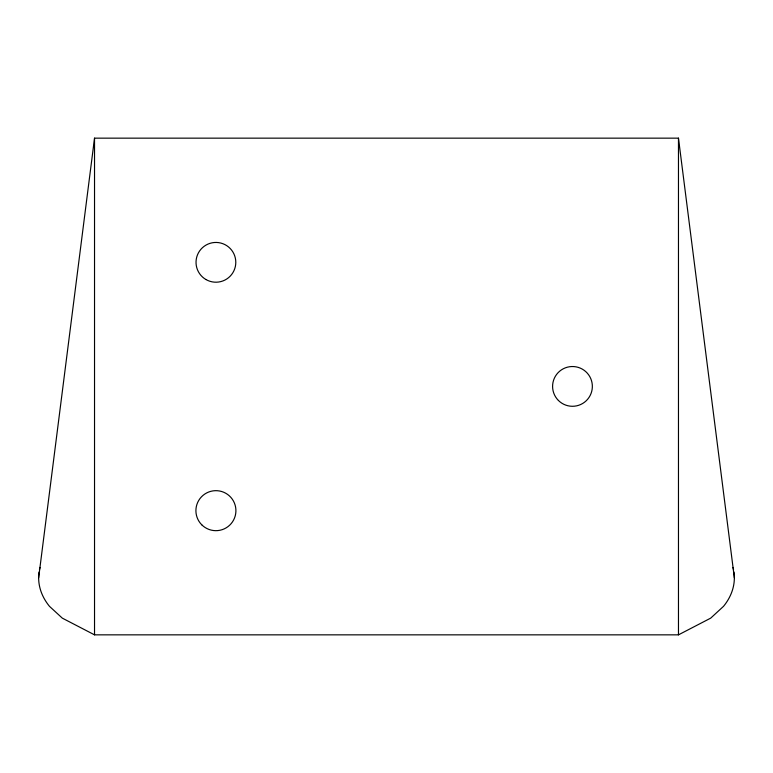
<?xml version="1.0" encoding="UTF-8"?>
<svg xmlns="http://www.w3.org/2000/svg" width="773" height="773" viewBox="0 0 773 773"><rect width="100%" height="100%" fill="white"/><g stroke="black" fill="none" stroke-linecap="round" stroke-linejoin="round"><path stroke-width="1.16" d="M38.65 577.769L94.528 138.154L678.472 138.154L734.35 577.769M39.056 572.039A80.711 57.076 0 0 0 49.462 606.312L62.294 618.129L94.528 634.846L678.472 634.846L710.706 618.129L723.538 606.312A80.711 57.076 0 0 0 733.944 572.049M678.472 138.154L678.472 634.846M94.528 138.154L94.528 634.846M39.452 569.749A80.711 57.076 0 0 1 39.974 567.469M733.026 567.469A80.711 57.076 0 0 1 733.548 569.749M205.976 279.546A19.876 19.876 0 0 0 235.794 262.327A19.876 19.876 0 0 0 205.976 245.109A19.876 19.876 0 0 0 205.976 279.546M558.415 400.462A19.876 19.876 0 0 0 591.674 391.553A19.876 19.876 0 0 0 567.324 367.204A19.876 19.876 0 0 0 558.415 400.462M201.772 524.819A20.001 20.001 0 0 0 235.234 515.852A20.001 20.001 0 0 0 210.739 491.348A20.001 20.001 0 0 0 201.772 524.819"/></g></svg>
